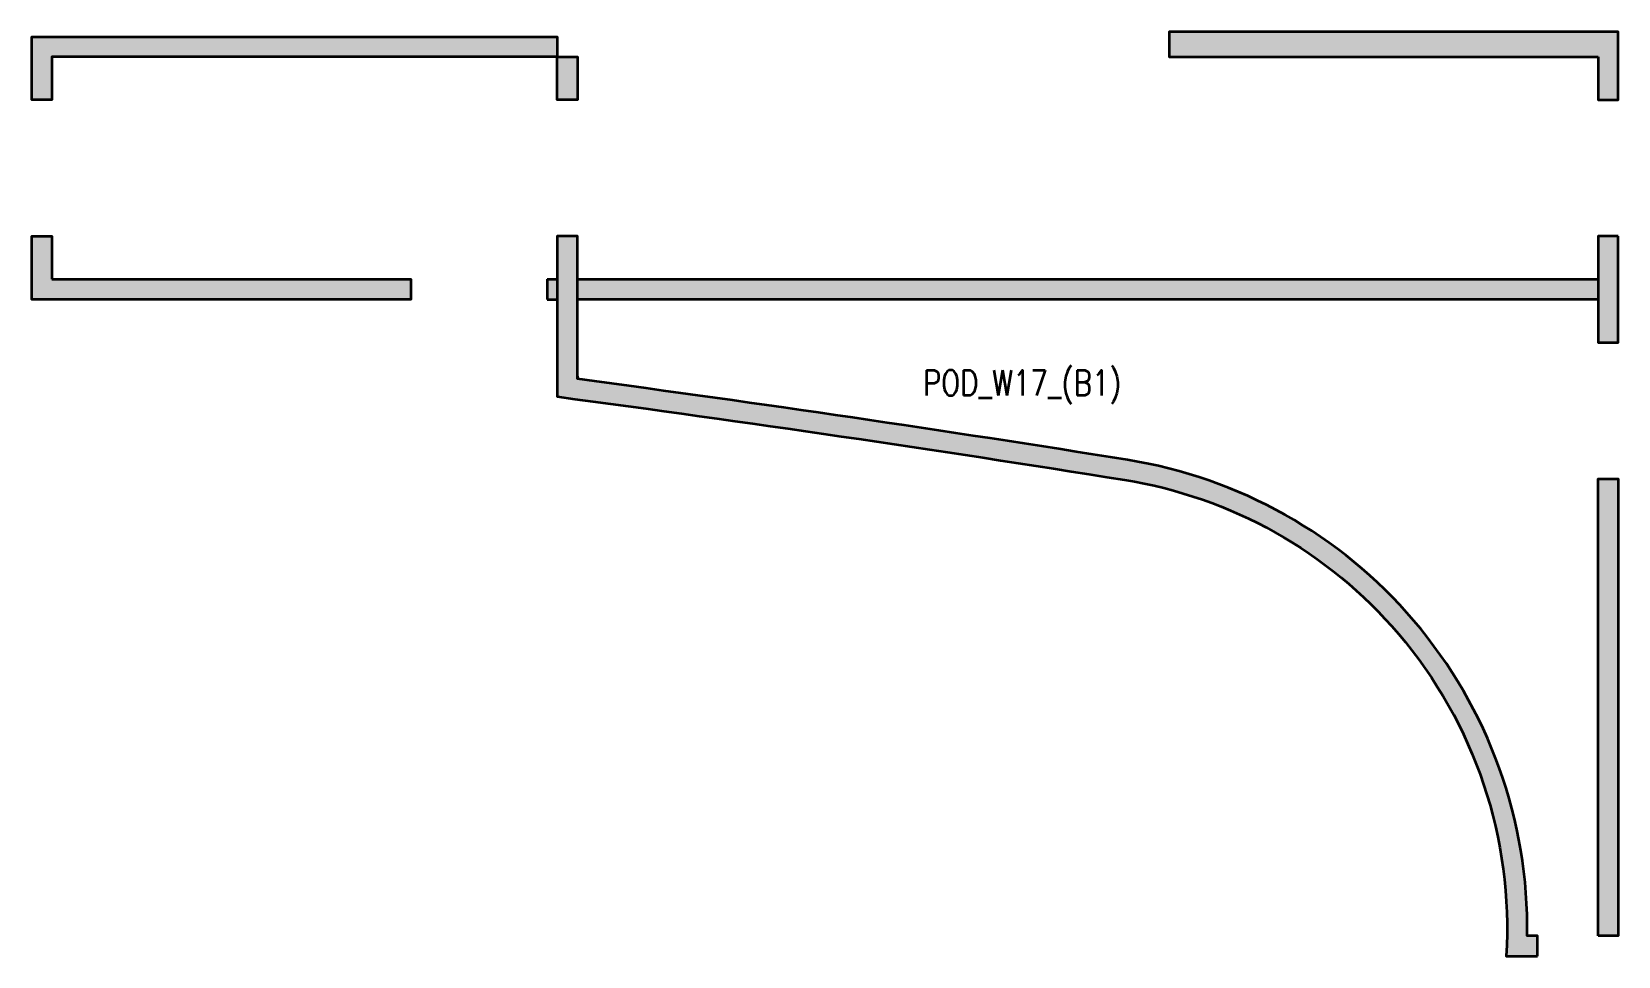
# Model space of a CAD drawing. Header units: millimetres. Extents: x 82100 to 97800, y 71799 to 80950.
import ezdxf

# ---------------------------------------------------------------- set-up
doc = ezdxf.new("R2010")
doc.units = ezdxf.units.MM
doc.header["$MEASUREMENT"] = 0
doc.layers.get('Defpoints').update_dxf_attribs({"color": 151, "lineweight": 9})
doc.layers.add('NDC_S_HATCH COLUMN AND WALL', color=251, linetype='Continuous', lineweight=13)
doc.layers.add('NDC_S_WALL', color=6, linetype='Continuous', lineweight=35)
doc.styles.add('NDC_BAR 2', font='romans.shx', dxfattribs={"width": 0.8})

msp = doc.modelspace()

# ---------------------------------------------------------------- hatches: boundary and pattern name
at = {"layer": 'NDC_S_HATCH COLUMN AND WALL'}
h = msp.add_hatch(color=256, dxfattribs=at)
h.dxf.hatch_style = 1
h.paths.add_polyline_path([(87299.99999994572, 80899.9999999973), (82099.99999994638, 80899.9999999973), (82099.99999994636, 80275.0000000641), (82299.99999994638, 80275.0000000641), (82299.99999994638, 80699.9999999973), (87299.99999994566, 80699.9999999973)])
h.paths.add_polyline_path([(85849.99999989639, 78499.99999999766), (82299.9999999464, 78499.99999999766), (82299.9999999464, 78925.00000001473), (82099.99999994638, 78925.00000001473), (82099.9999999464, 78299.99999999766), (85849.99999989642, 78299.99999999766)])
h.paths.add_polyline_path([(87299.99999998436, 78499.99999999766), (87199.99999994575, 78499.99999999766), (87199.99999994578, 78299.99999999764), (87299.9999999777, 78299.99999999766)])
h = msp.add_hatch(color=256, dxfattribs=at)
h.dxf.hatch_style = 1
h.paths.add_polyline_path([(87299.99999999846, 80699.99999999047), (87499.99999999916, 80699.99999999045), (87499.99999999852, 80275.00000005719), (87299.99999999846, 80275.00000005719)])
edge = h.paths.add_edge_path()
edge.add_line((96999.99999999892, 71800), (96999.99999999892, 72000))
edge.add_line((96999.99999999892, 72000), (96899.45980236548, 72000.0000000067))
edge.add_arc((92199.99999999968, 72071.25704140951), 4700.000000000162, 359.1313012431546, 400.4454998519504)
edge.add_arc((92199.99999999991, 72071.25704140968), 4699.999999999874, 40.44549985195064, 80.89099970407314)
edge.add_arc((59199.99999904646, -133747.5939394115), 213147.593939408, 80.89099970404855, 82.3702036609)
edge.add_line((87499.9999995298, 77512.92485700591), (87499.99999999916, 78925.00000000783))
edge.add_line((87499.99999999916, 78925.00000000783), (87299.99999999846, 78925.00000000781))
edge.add_line((87299.99999999846, 78925.00000000781), (87299.99999994578, 77337.85739376888))
edge.add_arc((59200.00000006535, -133747.5939324818), 212947.5939324045, 80.89099970407278, 82.41728529159798, ccw=False)
edge.add_arc((92199.99999987142, 72071.25704118097), 4500.000000246054, 40.44549985310459, 80.89099970522727, ccw=False)
edge.add_arc((92199.99999999974, 72071.25704140951), 4500.000000000143, -3.455846938168122, 40.4454998519501, ccw=False)
edge.add_line((96691.81696170775, 71800.00000000151), (96999.99999999892, 71800))
h.paths.add_polyline_path([(97599.99999999898, 72000), (97599.99999999895, 76524.99999996604), (97799.99999999878, 76524.99999996604), (97799.99999999892, 72000)])
h.paths.add_polyline_path([(97799.9999999988, 78924.999999966), (97599.99999999892, 78924.99999996599), (97599.99999999895, 77875.0000000154), (97799.9999999988, 77874.99999997349)])
h.paths.add_polyline_path([(97599.99999999892, 80699.99999999076), (97599.9999999988, 80275.0000000154), (97799.9999999988, 80274.99999997346), (97799.99999999892, 80949.99999999045), (93355.38613410442, 80949.99999999045), (93355.38613410442, 80699.99999999047)])
at = {"layer": 'NDC_S_HATCH COLUMN AND WALL', "ltscale": 200}
h = msp.add_hatch(color=251, dxfattribs=at)
h.dxf.hatch_style = 1
h.paths.add_polyline_path([(87499.99999985789, 78499.99999999766), (97599.99999999894, 78499.99999999766), (97599.99999999894, 78299.99999999795), (87499.99999985789, 78299.99999999795)])

# ---------------------------------------------------------------- linework, layer by layer
at = {"layer": 'NDC_S_WALL', "ltscale": 10}
for p, q in [((87199.99999994575, 78499.99999999766), (87199.99999994578, 78299.99999999766)), ((87199.99999994575, 78499.99999999766), (87299.99999994575, 78499.99999999766)), ((87199.99999994578, 78299.99999999764), (87299.99999994575, 78299.99999999766)), ((87299.99999999846, 77539.6200658502), (87299.99999999828, 77539.62006585023)), ((87499.99999999846, 77539.6200658502), (87499.99999999846, 77512.92485694315))]:
    msp.add_line(p, q, dxfattribs=at)
for points in [[(87299.99999994566, 80699.9999999973), (82299.99999994638, 80699.9999999973), (82299.99999994638, 80275.0000000641), (82099.99999994636, 80275.0000000641), (82099.99999994638, 80899.9999999973), (87299.99999994572, 80899.9999999973)], [(87299.99999999846, 80699.99999999047), (87499.99999999916, 80699.99999999045), (87499.99999999852, 80275.00000005719), (87299.99999999846, 80275.00000005719)], [(82299.9999999464, 78499.99999999766), (85849.99999989639, 78499.99999999766), (85849.99999989642, 78299.99999999766), (82099.9999999464, 78299.99999999766), (82099.99999994638, 78925.00000001473), (82299.9999999464, 78925.00000001473)], [(87499.99999985789, 78499.99999999766), (97599.99999999894, 78499.99999999766), (97599.99999999894, 78299.99999999795), (87499.99999985789, 78299.99999999795)]]:
    msp.add_lwpolyline(points, close=True, dxfattribs=at)
at = {"layer": 'NDC_S_WALL'}
for points in [[(97599.99999999892, 80699.99999999076), (97599.9999999988, 80275.0000000154), (97799.9999999988, 80274.99999997346), (97799.99999999892, 80949.99999999045), (93355.38613410442, 80949.99999999045), (93355.38613410442, 80699.99999999047)], [(97799.9999999988, 78924.999999966), (97599.99999999892, 78924.99999996599), (97599.99999999895, 77875.0000000154), (97799.9999999988, 77874.99999997349)], [(97599.99999999898, 72000), (97599.99999999895, 76524.99999996604), (97799.99999999878, 76524.99999996604), (97799.99999999892, 72000)]]:
    msp.add_lwpolyline(points, close=True, dxfattribs=at)
at = {"layer": 'NDC_S_WALL', "ltscale": 10}
msp.add_lwpolyline([(96999.99999999892, 71800), (96999.99999999892, 72000), (96899.45980236548, 72000.0000000067, 0.1822455885719053), (95776.80989092539, 75120.2619617364, 0.1783319672041052), (92944.07191310215, 76711.98510800993, 0.006454334462477051), (87499.9999995298, 77512.92485700591), (87499.99999999916, 78925.00000000783), (87299.99999999846, 78925.00000000781), (87299.99999994578, 77337.85739376888, -0.006659775663874409), (92912.40927832303, 76514.50731797054, -0.1783319672041052), (95624.60521471585, 74990.51707150969, -0.1939336264364912), (96691.81696170775, 71800.00000000151)], format="xyb", close=True, dxfattribs=at)

# ---------------------------------------------------------------- texts
at = {"layer": 'Defpoints', "style": 'NDC_BAR 2', "width": 0.8}
msp.add_text('POD_W17_(B1)', height=250, dxfattribs=at).set_placement((90919.25906971461, 77349.74448222782))

doc.saveas('drawing.dxf')
